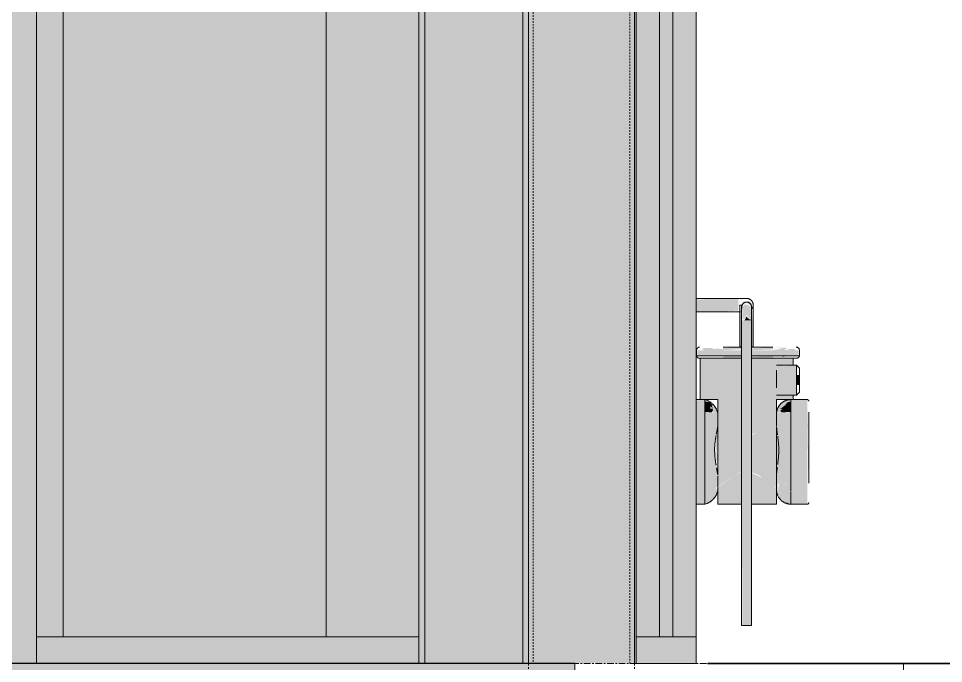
# Model space of a CAD drawing. Header units: inches. Extents: x 21380 to 98133, y -290 to 853.
# Drawn here: x 33104.4 to 33174.1, y 0 to 48.6 of the extents above; entities that cross this region are included whole.
import ezdxf

# ---------------------------------------------------------------- set-up
doc = ezdxf.new("R2010")
doc.units = ezdxf.units.IN
doc.header["$MEASUREMENT"] = 0
doc.linetypes.add('Grid Line 1_2_', pattern=[0.875, 0.5, -0.125, 0.125, -0.125])
doc.linetypes.add('Hidden 1_8_', pattern=[0.1875, 0.125, -0.0625])
for name, color, linetype, lineweight in [('A-DOOR', 31, 'Continuous', 9), ('A-FLOR', 192, 'Continuous', 9), ('A-FLOR-LEVL', 51, 'Continuous', 9), ('A-FLOR-MCUT', 51, 'Continuous', 9), ('A-FLOR-PATT', 8, 'Continuous', 25), ('A-GLAZ-CURT', 52, 'Continuous', 9), ('A-GLAZ-CWMG', 51, 'Continuous', 9), ('C-TOPO', 7, 'Continuous', 9), ('I-WALL', 2, 'Continuous', 9), ('P-SANR-FIXT', 6, 'Continuous', 9), ('S-COLS', 52, 'Continuous', 9), ('S-GRID', 1, 'Continuous', 9)]:
    doc.layers.add(name, color=color, linetype=linetype, lineweight=lineweight)

# ---------------------------------------------------------------- blocks, each defined once
blk = doc.blocks.new('Struct_Xcel_Sports Complex_rvt-3-Building Section - North_South looking East _ Fitness Center')
at = {"layer": 'A-FLOR-PATT', "lineweight": 9}
h = blk.add_hatch(dxfattribs=at)
h.set_pattern_fill('FP_33', style=0, pattern_type=2)
h.set_pattern_definition([(50, (22011.01, 102), (55.0854, -4.8198), [5.76, -63.36]), (355, (22011.01, 102), (-10.6557, 57.7685), [4.608, -50.688]), (100.451, (22015.6, 101.6), (44.4295, 52.9487), [4.895, -53.848]), (46.184, (22011.01, 117.36), (81.9644, -12.712), [8.64, -95.04]), (96.636, (22017.84, 116.3), (71.7815, 74.8124), [7.343, -80.772]), (351.184, (22011.01, 117.36), (71.782, 74.8124), [6.912, -76.032]), (21, (22018.69, 113.52), (45.842, -30.9215), [5.76, -63.36]), (326, (22018.69, 113.52), (18.687, 55.6915), [4.608, -50.688]), (71.451, (22022.51, 110.943), (64.529, 24.77), [4.895, -53.848]), (37.5, (22011.012, 102), (0.9339, 25.5668), [2.534, -47.539, 2.534, -48.922, -50.88]), (37.5, (22011.012, 102), (0.9339, 25.5668), [-101.53, 2.534, -48.346]), (7.5, (22011.012, 102), (20.204, 30.2913), [2.534, -26.803, 2.534, -46.387, -19.392]), (7.5, (22011.012, 102), (20.204, 30.2913), [-78.259, 2.534, -16.858]), (327.5, (21993.885, 102), (40.9978, -1.7324), [2.534, -16.666, 2.534, -57.37, -79.488]), (327.5, (21993.885, 102), (40.9978, -1.7324), [-79.104, 2.534, -76.954]), (317.5, (21986.205, 102), (44.7889, 7.6878), [2.534, -22.426, 2.534, -37.248, -56.448]), (317.5, (21986.205, 102), (44.7889, 7.6878), [-64.742, 2.534, -53.914])])
h.paths.add_polyline_path([(21949.473, -6), (22790.803, -6), (22790.803, 0), (21132.303, 0), (21132.303, -6), (21794.538, -6)], flags=0)
at = {"layer": 'A-FLOR', "color": 250, "lineweight": 25}
blk.add_line((22790.803, 0), (21132.303, 0), dxfattribs=at)
at = {"layer": 'A-FLOR-MCUT', "color": 7}
blk.add_line((22790.803, -6), (22790.803, 0), dxfattribs=at)
blk = doc.blocks.new('W-Wide Flange-Column - B2_E-1389165-Building Section - North_South looking East _ Fitness Center')
at = {"layer": 'S-COLS'}
for points in [[(22779.053, 0), (22779.486, 0), (22779.486, 144.97), (22779.053, 144.988), (22779.053, 17.849)], [(22779.992, 0), (22780.178, 0), (22780.178, 144.941), (22779.486, 144.97), (22779.523, 0), (22779.832, 0)], [(22786.178, 0), (22786.178, 144.691), (22782.537, 144.833), (22782.42, 144.552), (22782.495, 133.923), (22782.574, 133.731), (22782.945, 133.577), (22784.308, 133.577), (22784.308, 133.227), (22780.298, 133.227), (22780.298, 133.577), (22781.66, 133.577), (22782.062, 133.804), (22782.185, 134.102), (22782.185, 144.552), (22782.032, 144.864), (22780.178, 144.941), (22780.178, 0), (22782.248, 0)], [(22786.51, 0), (22786.869, 0), (22786.833, 144.664), (22786.178, 144.691), (22786.178, 0), (22786.315, 0)], [(22786.869, 0), (22787.303, 0), (22787.303, 144.644), (22786.869, 144.662), (22786.869, 8.081)]]:
    blk.add_hatch(color=256, dxfattribs=at).paths.add_polyline_path(points, flags=0)
for p, q in [((22779.053, 144.988), (22779.053, 0)), ((22779.486, 144.97), (22779.486, 0)), ((22786.869, 144.662), (22786.869, 0))]:
    blk.add_line(p, q, dxfattribs=at)
blk = doc.blocks.new('HSS-Hollow Structural Section-Column - HSS8X8X3_8-1159169-Building Section - North_South looking East _ Fitness Center')
at = {"layer": 'S-COLS', "linetype": 'Hidden 1_8_'}
for p, q in [((22787.652, 96.323), (22787.652, 0)), ((22794.954, 0), (22794.954, 96.32))]:
    blk.add_line(p, q, dxfattribs=at)
blk = doc.blocks.new('Door_Single_Storefront - one-1371399-Building Section - North_South looking East _ Fitness Center')
at = {"layer": 'A-DOOR'}
h = blk.add_hatch(color=256, dxfattribs=at)
h.paths.add_polyline_path([(22715.053, 0), (22750.24, 0), (22750.24, 96), (22715.053, 96), (22715.053, 2)], flags=0)
h.paths.add_polyline_path([(22745.24, 5), (22720.053, 5), (22720.053, 91), (22745.24, 91), (22745.24, 37.385)], flags=0)
blk.add_hatch(color=256, dxfattribs=at).paths.add_polyline_path([(22720.053, 5), (22745.24, 5), (22745.24, 91), (22720.053, 91), (22720.053, 30.188)], flags=0)
for p, q in [((22720.053, 5), (22720.053, 91)), ((22720.053, 91), (22745.24, 91)), ((22745.24, 91), (22745.24, 5)), ((22745.24, 5), (22720.053, 5))]:
    blk.add_line(p, q, dxfattribs=at)
blk = doc.blocks.new('Rectangular Mullion - Exterior 2_ x 4_5_-1312638-Building Section - North_South looking East _ Fitness Center')
at = {"layer": 'A-GLAZ-CWMG'}
blk.add_hatch(color=256, dxfattribs=at).paths.add_polyline_path([(22762.882, 0), (22779.053, 0), (22779.053, 2), (22750.24, 2), (22750.24, 0)], flags=0)
for p, q in [((22750.24, 0), (22750.24, 2)), ((22750.24, 2), (22779.053, 2))]:
    blk.add_line(p, q, dxfattribs=at)
blk = doc.blocks.new('Rectangular Mullion - Exterior 2_ x 4_5_-1115231-Building Section - North_South looking East _ Fitness Center')
at = {"layer": 'A-GLAZ-CWMG'}
blk.add_hatch(color=256, dxfattribs=at).paths.add_polyline_path([(22752.24, 2), (22752.24, 96), (22750.24, 96), (22750.24, 2)], flags=0)
for p, q in [((22750.24, 96), (22752.24, 96)), ((22750.24, 96), (22750.24, 2)), ((22752.24, 96), (22752.24, 2)), ((22752.24, 2), (22750.24, 2))]:
    blk.add_line(p, q, dxfattribs=at)
blk = doc.blocks.new('System Panel - INSULATED LOW-E GLAZING _SEE ELEVATIONS FOR U-FACTOR_ SHGC_ _ LT_-827433-Building Section - North_South looking East _ Fitness Center')
at = {"layer": 'A-GLAZ-CURT', "transparency": 33554649}
blk.add_hatch(color=256, dxfattribs=at).paths.add_polyline_path([(22797.178, 2), (22798.178, 2), (22798.178, 96), (22797.178, 95.993), (22797.178, 8.081)], flags=0)
at = {"layer": 'A-GLAZ-CURT'}
for p, q in [((22797.178, 96), (22797.178, 2)), ((22798.178, 96), (22797.178, 96)), ((22797.178, 96), (22797.178, 2)), ((22798.178, 96), (22797.178, 96)), ((22798.178, 2), (22798.178, 96)), ((22798.178, 2), (22798.178, 96)), ((22797.178, 2), (22798.178, 2)), ((22797.178, 2), (22798.178, 2))]:
    blk.add_line(p, q, dxfattribs=at)
blk = doc.blocks.new('Rectangular Mullion - Exterior 2_ x 4_5_-1305167-Building Section - North_South looking East _ Fitness Center')
at = {"layer": 'A-GLAZ-CWMG'}
blk.add_hatch(color=256, dxfattribs=at).paths.add_polyline_path([(22799.928, 0), (22799.928, 2), (22795.428, 2), (22795.428, 0)], flags=0)
at = {"layer": 'A-GLAZ-CWMG', "lineweight": 13}
for p, q in [((22795.428, 2), (22795.428, 0)), ((22799.928, 2), (22795.428, 2)), ((22799.928, 0), (22799.928, 2)), ((22795.428, 0), (22799.928, 0))]:
    blk.add_line(p, q, dxfattribs=at)
blk = doc.blocks.new('Rectangular Mullion - Exterior 2_ x 4_5_-827464-Building Section - North_South looking East _ Fitness Center')
at = {"layer": 'A-GLAZ-CWMG'}
h = blk.add_hatch(color=256, dxfattribs=at)
h.paths.add_polyline_path([(22797.178, 2), (22797.178, 96), (22795.428, 95.993), (22795.428, 2)], flags=0)
h.paths.add_polyline_path([(22798.178, 2), (22799.928, 2), (22799.928, 96), (22798.178, 95.993), (22798.178, 8.081)], flags=0)
blk.add_hatch(color=256, dxfattribs=at).paths.add_polyline_path([(22798.178, 2), (22798.178, 96), (22797.178, 95.993), (22797.178, 2)], flags=0)
for p, q in [((22795.428, 96), (22797.178, 96)), ((22795.428, 2), (22795.428, 96)), ((22797.178, 96), (22798.178, 96)), ((22798.178, 96), (22799.928, 96)), ((22799.928, 96), (22799.928, 2)), ((22797.178, 2), (22795.428, 2)), ((22798.178, 2), (22797.178, 2)), ((22799.928, 2), (22798.178, 2))]:
    blk.add_line(p, q, dxfattribs=at)
blk = doc.blocks.new('gas_meter-250_cfh_2214 - gas_meter-250_cfh_2214-1353211-Building Section - North_South looking East _ Fitness Center')
at = {"layer": 'P-SANR-FIXT'}
for points in [[(22801.615, 26.5), (22803.129, 26.584), (22803.129, 27.5), (22799.928, 27.433), (22799.928, 26.5)], [(22803.38, 26.649), (22803.39, 26.669), (22803.477, 26.941), (22803.393, 26.794), (22803.382, 26.669)], [(22803.24, 23.855), (22803.365, 23.855), (22803.307, 26.25), (22803.24, 26.25), (22803.24, 25.175)], [(22803.74, 2.855), (22803.74, 25.855), (22803.365, 25.855), (22803.416, 2.855), (22803.643, 2.855)], [(22803.74, 2.855), (22804.115, 2.855), (22804.065, 25.855), (22803.74, 25.855), (22803.74, 8.081)], [(22804.115, 23.855), (22804.24, 23.855), (22804.173, 26.25), (22804.081, 26.238), (22804.115, 24.502)], [(22801.97, 23.599), (22801.97, 23.659), (22801.54, 23.729), (22801.207, 23.678), (22801.173, 23.765), (22800.45, 23.763), (22800.392, 23.675), (22800.556, 23.599), (22801.615, 23.599)], [(22801.452, 23.181), (22801.97, 23.181), (22801.97, 23.599), (22800.038, 23.599), (22800.038, 23.181), (22801.207, 23.181)], [(22807.452, 23.181), (22807.652, 23.181), (22807.652, 23.599), (22805.72, 23.599), (22805.72, 23.181), (22807.134, 23.181)], [(22806.527, 23.109), (22806.72, 23.181), (22806.457, 23.126)], [(22807.49, 21.72), (22807.49, 22.47), (22806.353, 22.387), (22806.162, 22.223), (22806.002, 21.942), (22806.002, 21.72), (22806.457, 21.72)], [(22806.457, 20.97), (22807.49, 20.97), (22807.49, 21.72), (22806.002, 21.72), (22806.002, 20.97)], [(22807.72, 20.97), (22807.72, 21.72), (22807.49, 21.72), (22807.49, 20.97), (22807.615, 20.97)], [(22806.633, 20.22), (22807.49, 20.246), (22807.49, 20.97), (22806.002, 20.97), (22806.055, 20.595), (22806.322, 20.321), (22806.615, 20.22)], [(22799.928, 18.942), (22800.584, 18.942), (22800.584, 19.878), (22799.928, 19.806), (22799.928, 19.051)], [(22806.366, 18.925), (22807.078, 18.942), (22807.078, 19.755), (22806.796, 19.656), (22806.647, 19.458), (22806.229, 19.145), (22806.457, 19.181), (22806.274, 19.063)], [(22808.311, 18.942), (22808.311, 19.878), (22807.078, 19.847), (22807.078, 18.942)], [(22800.584, 13.595), (22800.584, 18.942), (22799.928, 18.942), (22799.928, 13.595)], [(22807.078, 13.595), (22808.311, 13.595), (22808.311, 18.942), (22807.078, 18.942), (22807.078, 17.849)], [(22808.424, 13.589), (22808.341, 18.942), (22808.311, 18.942), (22808.394, 13.593), (22808.413, 13.591)], [(22799.928, 12), (22800.584, 12.041), (22800.584, 13.595), (22799.928, 13.595), (22799.928, 12.023)], [(22800.584, 12.041), (22800.998, 12.253), (22801.242, 12.661), (22801.26, 12.81), (22801.409, 12.965), (22801.46, 13.292), (22801.45, 13.333), (22801.562, 13.412), (22801.46, 13.55), (22800.584, 13.595), (22800.584, 12.161)], [(22806.892, 12.107), (22807.078, 12.161), (22807.078, 13.595), (22806.193, 13.566), (22806.102, 13.059), (22806.291, 12.872), (22806.469, 12.298), (22806.698, 12.117)], [(22808.311, 12), (22808.311, 13.595), (22807.078, 13.595), (22807.078, 12)]]:
    blk.add_hatch(color=256, dxfattribs=at).paths.add_polyline_path(points, flags=0)
h = blk.add_hatch(color=256, dxfattribs=at)
h.paths.add_polyline_path([(22803.296, 26.51), (22803.214, 26.543), (22803.24, 26.513)], flags=0)
h.paths.add_polyline_path([(22803.235, 26.809), (22803.201, 27.129), (22803.129, 27)], flags=0)
h.paths.add_polyline_path([(22803.314, 26.594), (22803.264, 26.75), (22803.197, 26.75), (22803.195, 26.628), (22803.24, 26.615)], flags=0)
h.paths.add_polyline_path([(22803.38, 27.416), (22803.464, 27.496), (22803.209, 27.462)], flags=0)
h.paths.add_polyline_path([(22803.235, 27.191), (22803.273, 27.389), (22803.175, 27.284)], flags=0)
h = blk.add_hatch(color=256, dxfattribs=at)
h.paths.add_polyline_path([(22803.387, 26.25), (22803.418, 26.37), (22803.391, 26.28)], flags=0)
h.paths.add_polyline_path([(22803.24, 26.25), (22803.38, 26.607), (22803.307, 26.564), (22803.257, 26.33)], flags=0)
h.paths.add_polyline_path([(22803.615, 26.991), (22803.74, 27.129), (22803.687, 27.104), (22803.542, 26.992)], flags=0)
h.paths.add_polyline_path([(22803.456, 27.002), (22803.74, 27.218), (22803.482, 27.25), (22803.451, 27.091)], flags=0)
h = blk.add_hatch(color=256, dxfattribs=at)
h.paths.add_polyline_path([(22804.24, 26.25), (22804.1, 26.53), (22804.173, 26.348), (22804.224, 26.274)], flags=0)
h.paths.add_polyline_path([(22803.74, 27.145), (22803.74, 27.046), (22803.785, 27.111)], flags=0)
h.paths.add_polyline_path([(22804.223, 26.821), (22804.022, 27.294), (22803.74, 27.294), (22803.822, 27.104), (22804.165, 26.876)], flags=0)
h = blk.add_hatch(color=256, dxfattribs=at)
h.paths.add_polyline_path([(22803.74, 26.28), (22803.74, 27.046), (22803.473, 26.92), (22803.411, 26.543), (22803.435, 26.494), (22803.416, 25.899), (22803.643, 26.166)], flags=0)
h.paths.add_polyline_path([(22803.416, 25.855), (22803.74, 26.067), (22803.708, 26.238), (22803.475, 25.933)], flags=0)
h = blk.add_hatch(color=256, dxfattribs=at)
h.paths.add_polyline_path([(22804.065, 25.855), (22803.74, 26.238), (22803.74, 26.067), (22804.005, 25.894)], flags=0)
h.paths.add_polyline_path([(22804.103, 25.855), (22804.046, 26.892), (22803.74, 27.046), (22803.74, 26.28), (22804.065, 25.899)], flags=0)
h = blk.add_hatch(color=256, dxfattribs=at)
h.paths.add_polyline_path([(22803.874, 26.105), (22803.822, 26.184), (22803.855, 26.129)], flags=0)
h.paths.add_polyline_path([(22804.06, 26.372), (22804.045, 26.53), (22804.048, 26.454), (22804.057, 26.396)], flags=0)
h.paths.add_polyline_path([(22804.101, 26.646), (22804.046, 26.992), (22804.044, 26.897), (22804.068, 26.794), (22804.1, 26.649)], flags=0)
h = blk.add_hatch(color=256, dxfattribs=at)
h.paths.add_polyline_path([(22803.378, 25.855), (22803.481, 25.941), (22803.382, 25.86)], flags=0)
h.paths.add_polyline_path([(22803.654, 25.855), (22803.74, 25.855), (22803.74, 26.067), (22803.563, 25.855), (22803.643, 25.855)], flags=0)
h = blk.add_hatch(color=256, dxfattribs=at)
h.paths.add_polyline_path([(22804.065, 25.855), (22804.065, 25.899), (22804.01, 25.927)], flags=0)
h.paths.add_polyline_path([(22804.065, 25.855), (22803.74, 26.067), (22803.751, 25.855), (22804.012, 25.855)], flags=0)
h = blk.add_hatch(color=256, dxfattribs=at)
h.paths.add_polyline_path([(22804.115, 23.599), (22805.72, 23.659), (22805.72, 23.823), (22804.115, 23.743), (22804.115, 23.633)], flags=0)
h.paths.add_polyline_path([(22801.97, 23.599), (22803.365, 23.68), (22803.365, 23.823), (22801.97, 23.763), (22801.97, 23.659)], flags=0)
h = blk.add_hatch(color=256, dxfattribs=at)
h.paths.add_polyline_path([(22807.134, 23.599), (22807.452, 23.599), (22807.307, 23.708), (22806.928, 23.675), (22806.72, 23.599)], flags=0)
h.paths.add_polyline_path([(22806.349, 23.766), (22806.177, 23.831), (22805.975, 23.8)], flags=0)
h.paths.add_polyline_path([(22806.72, 23.599), (22806.596, 23.697), (22806.913, 23.763), (22806.457, 23.794), (22806.349, 23.766), (22806.264, 23.692), (22805.72, 23.599), (22806.457, 23.599)], flags=0)
h = blk.add_hatch(color=256, dxfattribs=at)
h.paths.add_polyline_path([(22803.365, 23.181), (22803.365, 23.599), (22801.97, 23.599), (22801.97, 23.181)], flags=0)
h.paths.add_polyline_path([(22805.72, 23.181), (22805.72, 23.599), (22804.115, 23.599), (22804.115, 23.181)], flags=0)
h = blk.add_hatch(color=256, dxfattribs=at)
h.paths.add_polyline_path([(22805.72, 23), (22805.72, 23.181), (22804.115, 23.099), (22804.115, 23)], flags=0)
h.paths.add_polyline_path([(22803.365, 23), (22803.365, 23.181), (22801.97, 23.121), (22801.97, 23)], flags=0)
h = blk.add_hatch(color=256, dxfattribs=at)
h.paths.add_polyline_path([(22802.224, 12), (22803.365, 12), (22803.365, 14.42), (22802.775, 14.15), (22801.528, 13.236), (22800.834, 12.161), (22801.242, 12.401), (22801.542, 12.929), (22801.562, 12.965), (22801.615, 12), (22801.99, 12)], flags=0)
h.paths.add_polyline_path([(22800.584, 19.878), (22801.562, 19.878), (22801.557, 18.912), (22801.213, 19.515), (22800.677, 19.847)], flags=0)
h.paths.add_polyline_path([(22801.206, 19.216), (22801.014, 19.281), (22801.014, 19.164), (22801.098, 19.187)], flags=0)
h.paths.add_polyline_path([(22803.365, 17.271), (22803.365, 23), (22800.24, 23), (22800.265, 19.878), (22800.702, 19.794), (22801.101, 19.545), (22800.981, 19.545), (22801.104, 19.428), (22801.206, 19.046), (22801.206, 18.919), (22801.562, 18.88), (22801.617, 18.325), (22802.537, 17.638), (22802.9, 17.395), (22803.336, 17.278)], flags=0)
h = blk.add_hatch(color=256, dxfattribs=at)
h.paths.add_polyline_path([(22804.115, 12), (22806.002, 12), (22806.002, 12.937), (22806.274, 12.373), (22806.548, 12.141), (22807.078, 12), (22807.076, 12.16), (22806.698, 12.117), (22806.457, 12.391), (22806.318, 12.796), (22806.197, 12.965), (22805.207, 13.851), (22804.115, 14.36), (22804.115, 12.965)], flags=0)
h.paths.add_polyline_path([(22807.078, 19.878), (22806.642, 19.785), (22806.229, 19.456), (22806.069, 19.163), (22806.002, 18.942), (22806.002, 19.878), (22806.961, 19.878)], flags=0)
h.paths.add_polyline_path([(22804.115, 17.273), (22804.599, 17.399), (22806.002, 18.459), (22806.069, 18.898), (22806.36, 18.934), (22806.274, 19.063), (22806.252, 19.149), (22806.276, 19.188), (22806.964, 19.715), (22807.078, 19.847), (22807.121, 19.878), (22807.235, 19.878), (22807.236, 20.22), (22806.429, 20.275), (22806.171, 20.44), (22806.002, 20.776), (22806.036, 22.095), (22806.488, 22.45), (22807.114, 22.47), (22807.239, 22.47), (22807.24, 23), (22804.115, 23), (22804.115, 17.32)], flags=0)
h = blk.add_hatch(color=256, dxfattribs=at)
h.paths.add_polyline_path([(22801.206, 19.216), (22800.989, 19.188), (22801.014, 19.281), (22801.014, 19.359), (22801.119, 19.281)], flags=0)
h.paths.add_polyline_path([(22801.098, 18.925), (22801.206, 19.046), (22801.174, 19.281), (22801.101, 19.434), (22801.206, 19.437), (22800.981, 19.669), (22800.584, 19.755), (22800.584, 18.942), (22800.855, 18.935)], flags=0)
h = blk.add_hatch(color=256, dxfattribs=at)
h.paths.add_polyline_path([(22801.562, 13.533), (22801.476, 14.706), (22801.464, 15), (22801.549, 17.798), (22801.562, 18.096), (22801.562, 18.88), (22800.855, 18.935), (22800.584, 18.942), (22800.584, 13.595), (22801.46, 13.55)], flags=0)
h.paths.add_polyline_path([(22801.447, 14.914), (22801.332, 16.105), (22801.395, 16.945), (22801.444, 16.9), (22801.447, 14.916)], flags=0)
h = blk.add_hatch(color=256, dxfattribs=at)
h.paths.add_polyline_path([(22806.002, 13.536), (22806.58, 13.587), (22807.078, 13.595), (22807.078, 18.942), (22806.002, 18.882), (22806.002, 14.186)], flags=0)
h.paths.add_polyline_path([(22806.082, 14.988), (22806.166, 16.352), (22806.147, 15.546), (22806.088, 15.032)], flags=0)
h = blk.add_hatch(color=256, dxfattribs=at)
h.paths.add_polyline_path([(22801.562, 15.832), (22803.365, 15.832), (22803.336, 17.278), (22802.834, 17.439), (22801.562, 18.37), (22801.562, 16.546)], flags=0)
h.paths.add_polyline_path([(22801.33, 15.832), (22801.335, 15.832), (22801.417, 17.029), (22801.331, 16.075), (22801.33, 15.835)], flags=0)
h.paths.add_polyline_path([(22806.002, 15.832), (22805.968, 18.43), (22805.144, 17.812), (22804.553, 17.387), (22804.115, 17.203), (22804.115, 15.832)], flags=0)
h.paths.add_polyline_path([(22806.162, 15.832), (22806.168, 15.836), (22806.161, 16.318)], flags=0)
h = blk.add_hatch(color=256, dxfattribs=at)
h.paths.add_polyline_path([(22801.562, 14.208), (22801.48, 17.401), (22801.465, 17.314), (22801.549, 14.286)], flags=0)
h.paths.add_polyline_path([(22801.443, 14.933), (22801.362, 16.591), (22801.335, 15.832), (22801.389, 15.272)], flags=0)
h = blk.add_hatch(color=256, dxfattribs=at)
h.paths.add_polyline_path([(22806.002, 14.286), (22806.066, 15.117), (22806.002, 15)], flags=0)
h.paths.add_polyline_path([(22806.082, 14.988), (22806.121, 15.301), (22806.117, 16.856), (22806.082, 17.131), (22806.08, 15.605)], flags=0)
h = blk.add_hatch(color=256, dxfattribs=at)
h.paths.add_polyline_path([(22806.107, 13.115), (22806.069, 13.551), (22806.002, 13.587), (22806.002, 15.832), (22804.115, 15.832), (22804.115, 14.41), (22804.646, 14.198), (22806.102, 13.119)], flags=0)
h.paths.add_polyline_path([(22801.388, 13.29), (22801.615, 13.339), (22802.484, 13.957), (22803.128, 14.345), (22803.365, 14.433), (22803.365, 15.832), (22801.562, 15.832), (22801.562, 13.533), (22801.472, 13.533), (22801.562, 13.412), (22801.395, 13.295)], flags=0)
for p, q in [((22803.129, 27.5), (22799.928, 27.5)), ((22799.928, 26.5), (22803.129, 26.5)), ((22803.467, 27), (22803.246, 27)), ((22803.24, 26.25), (22803.24, 23.855)), ((22803.365, 26.105), (22803.365, 25.855)), ((22803.365, 25.855), (22803.365, 2.855)), ((22803.74, 26.089), (22803.74, 25.855)), ((22804.115, 25.855), (22804.115, 26.105)), ((22804.115, 2.855), (22804.115, 25.855)), ((22804.24, 23.855), (22804.24, 26.25)), ((22803.378, 23.831), (22801.97, 23.831)), ((22803.387, 23.855), (22803.24, 23.855)), ((22804.24, 23.855), (22804.094, 23.855)), ((22805.72, 23.831), (22804.099, 23.831)), ((22799.97, 23.599), (22799.97, 23.181)), ((22800.038, 23.181), (22799.97, 23.181)), ((22799.97, 23.181), (22801.97, 23.181)), ((22801.97, 23.181), (22803.378, 23.181)), ((22804.098, 23.181), (22805.72, 23.181)), ((22805.72, 23.181), (22807.72, 23.181)), ((22807.72, 23.181), (22807.652, 23.181)), ((22807.72, 23.181), (22807.72, 23.599)), ((22801.97, 23), (22800.13, 23)), ((22800.13, 23), (22800.193, 23)), ((22800.24, 23), (22800.24, 19.878)), ((22800.24, 23), (22801.968, 23)), ((22803.378, 23), (22801.97, 23)), ((22805.72, 23), (22804.098, 23)), ((22807.56, 23), (22805.72, 23)), ((22805.735, 23), (22807.24, 23)), ((22807.49, 22.47), (22806.002, 22.47)), ((22807.24, 22.47), (22807.24, 23)), ((22807.313, 23), (22807.56, 23)), ((22807.49, 21.72), (22807.49, 22.47)), ((22806.002, 21.72), (22806.002, 22.095)), ((22806.002, 20.97), (22806.002, 21.72)), ((22807.49, 20.97), (22807.49, 21.72)), ((22807.72, 22.241), (22807.72, 21.72)), ((22807.72, 21.72), (22807.72, 22.241)), ((22807.72, 21.72), (22807.72, 20.97)), ((22806.002, 20.776), (22806.002, 20.97)), ((22807.49, 20.22), (22807.49, 20.97)), ((22807.72, 20.97), (22807.72, 20.45)), ((22807.72, 20.45), (22807.72, 20.97)), ((22806.002, 20.22), (22807.49, 20.22)), ((22807.24, 19.874), (22807.24, 20.22)), ((22800.584, 19.878), (22799.928, 19.878)), ((22800.584, 18.942), (22800.584, 19.878)), ((22800.584, 19.878), (22801.562, 19.878)), ((22801.562, 19.878), (22801.562, 18.901)), ((22806.002, 18.942), (22806.002, 19.878)), ((22806.002, 19.878), (22807.078, 19.878)), ((22808.311, 19.878), (22807.078, 19.878)), ((22807.078, 19.878), (22807.078, 18.942)), ((22800.584, 13.595), (22800.584, 18.942)), ((22801.562, 18.901), (22801.562, 18.898)), ((22801.562, 18.885), (22801.562, 18.88)), ((22801.562, 18.88), (22801.562, 17.849)), ((22806.002, 18.882), (22806.002, 18.942)), ((22806.002, 17.849), (22806.002, 18.882)), ((22807.078, 18.942), (22807.078, 13.595)), ((22808.428, 13.588), (22808.428, 18.934)), ((22801.562, 17.87), (22801.562, 15.832)), ((22806.002, 15.832), (22806.002, 17.798)), ((22801.562, 15.832), (22801.562, 14.208)), ((22806.002, 14.286), (22806.002, 15.832)), ((22801.562, 14.136), (22801.562, 13.533)), ((22806.002, 13.536), (22806.002, 14.286)), ((22800.584, 12), (22800.584, 13.595)), ((22801.562, 13.533), (22801.562, 12.978)), ((22806.002, 12.937), (22806.002, 13.536)), ((22807.078, 13.595), (22807.078, 12.963)), ((22801.562, 12.978), (22801.562, 12)), ((22806.002, 12), (22806.002, 12.937)), ((22807.078, 12.911), (22807.078, 12)), ((22799.928, 12), (22800.584, 12)), ((22800.766, 12.082), (22800.814, 12.082)), ((22803.391, 12), (22801.562, 12)), ((22806.002, 12), (22804.105, 12)), ((22806.668, 12.082), (22806.811, 12.082)), ((22807.078, 12), (22808.311, 12)), ((22803.74, 2.855), (22803.365, 2.855)), ((22804.115, 2.855), (22803.74, 2.855))]:
    blk.add_line(p, q, dxfattribs=at)
at = {"layer": 'P-SANR-FIXT', "flags": 128}
for points in [[(22803.129, 27.5), (22803.154, 27.5), (22803.178, 27.5), (22803.202, 27.5), (22803.227, 27.5), (22803.251, 27.5), (22803.275, 27.5), (22803.298, 27.5), (22803.322, 27.5), (22803.345, 27.5), (22803.367, 27.5), (22803.39, 27.5), (22803.411, 27.5), (22803.433, 27.5), (22803.454, 27.5), (22803.474, 27.5), (22803.494, 27.5), (22803.514, 27.5), (22803.532, 27.5), (22803.55, 27.5), (22803.568, 27.5), (22803.584, 27.5), (22803.6, 27.5), (22803.615, 27.5), (22803.63, 27.5), (22803.643, 27.5), (22803.656, 27.5), (22803.668, 27.5), (22803.679, 27.5), (22803.689, 27.5), (22803.699, 27.5), (22803.707, 27.5), (22803.715, 27.5), (22803.721, 27.5), (22803.727, 27.5), (22803.731, 27.5), (22803.735, 27.5), (22803.738, 27.5), (22803.74, 27.5), (22803.74, 27.5)], [(22803.365, 26.855), (22803.366, 26.87), (22803.367, 26.885), (22803.368, 26.9), (22803.37, 26.915), (22803.373, 26.93), (22803.376, 26.944), (22803.38, 26.959), (22803.384, 26.973), (22803.389, 26.987), (22803.395, 27.001), (22803.401, 27.015), (22803.408, 27.028), (22803.415, 27.042), (22803.423, 27.054), (22803.431, 27.067), (22803.44, 27.079), (22803.449, 27.091), (22803.458, 27.103), (22803.468, 27.114), (22803.479, 27.124), (22803.49, 27.134), (22803.501, 27.144), (22803.513, 27.154), (22803.525, 27.162), (22803.538, 27.171), (22803.55, 27.179), (22803.564, 27.186), (22803.577, 27.193), (22803.591, 27.199), (22803.604, 27.205), (22803.619, 27.21), (22803.633, 27.215), (22803.647, 27.219), (22803.662, 27.222), (22803.677, 27.225), (22803.691, 27.227), (22803.706, 27.229), (22803.721, 27.23), (22803.736, 27.23), (22803.74, 27.23)], [(22803.74, 27.5), (22803.76, 27.5), (22803.78, 27.498), (22803.8, 27.496), (22803.82, 27.494), (22803.84, 27.49), (22803.859, 27.486), (22803.878, 27.481), (22803.898, 27.475), (22803.916, 27.468), (22803.935, 27.461), (22803.953, 27.452), (22803.971, 27.443), (22803.989, 27.434), (22804.006, 27.424), (22804.023, 27.413), (22804.039, 27.401), (22804.055, 27.389), (22804.07, 27.376), (22804.085, 27.362), (22804.099, 27.348), (22804.113, 27.334), (22804.126, 27.319), (22804.138, 27.303), (22804.15, 27.287), (22804.161, 27.27), (22804.172, 27.253), (22804.181, 27.236), (22804.19, 27.218), (22804.199, 27.2), (22804.206, 27.181), (22804.213, 27.162), (22804.219, 27.143), (22804.225, 27.124), (22804.229, 27.105), (22804.233, 27.085), (22804.236, 27.065), (22804.238, 27.045), (22804.24, 27.025), (22804.24, 27.005), (22804.24, 26.985), (22804.239, 26.965), (22804.237, 26.946), (22804.235, 26.926), (22804.231, 26.906), (22804.227, 26.886), (22804.222, 26.867)], [(22803.74, 27.23), (22803.755, 27.23), (22803.77, 27.229), (22803.785, 27.228), (22803.8, 27.225), (22803.815, 27.223), (22803.829, 27.22), (22803.844, 27.216), (22803.858, 27.211), (22803.872, 27.206), (22803.886, 27.201), (22803.9, 27.195), (22803.913, 27.188), (22803.927, 27.181), (22803.94, 27.173), (22803.952, 27.165), (22803.964, 27.156), (22803.976, 27.147), (22803.988, 27.137), (22803.999, 27.127), (22804.009, 27.117), (22804.02, 27.106), (22804.029, 27.094), (22804.039, 27.082), (22804.048, 27.07), (22804.056, 27.058), (22804.064, 27.045), (22804.071, 27.032), (22804.078, 27.019), (22804.084, 27.005), (22804.09, 26.991), (22804.095, 26.977), (22804.1, 26.963), (22804.104, 26.948), (22804.107, 26.934), (22804.11, 26.919), (22804.112, 26.904), (22804.114, 26.889), (22804.115, 26.874), (22804.115, 26.859), (22804.115, 26.855)], [(22803.281, 26.5), (22803.257, 26.5), (22803.233, 26.5), (22803.209, 26.5), (22803.185, 26.5), (22803.16, 26.5), (22803.136, 26.5), (22803.129, 26.5)], [(22803.24, 27), (22803.24, 26.999), (22803.24, 26.998), (22803.24, 26.995), (22803.24, 26.99), (22803.24, 26.985), (22803.24, 26.979), (22803.24, 26.971), (22803.24, 26.962), (22803.24, 26.952), (22803.24, 26.941), (22803.24, 26.929), (22803.24, 26.915), (22803.24, 26.901), (22803.24, 26.885), (22803.24, 26.869), (22803.24, 26.852), (22803.24, 26.833), (22803.24, 26.814), (22803.24, 26.794), (22803.24, 26.773), (22803.24, 26.751), (22803.24, 26.728), (22803.24, 26.704), (22803.24, 26.68), (22803.24, 26.655), (22803.24, 26.63), (22803.24, 26.603), (22803.24, 26.577), (22803.24, 26.55), (22803.24, 26.522), (22803.24, 26.494), (22803.24, 26.465), (22803.24, 26.436), (22803.24, 26.407), (22803.24, 26.377), (22803.24, 26.348), (22803.24, 26.318), (22803.24, 26.288), (22803.24, 26.258), (22803.24, 26.25)], [(22803.365, 26.105), (22803.365, 26.135), (22803.365, 26.165), (22803.365, 26.195), (22803.365, 26.225), (22803.365, 26.254), (22803.365, 26.284), (22803.365, 26.313), (22803.365, 26.341), (22803.365, 26.369), (22803.365, 26.397), (22803.365, 26.425), (22803.365, 26.452), (22803.365, 26.478), (22803.365, 26.504), (22803.365, 26.529), (22803.365, 26.553), (22803.365, 26.577), (22803.365, 26.6), (22803.365, 26.622), (22803.365, 26.643), (22803.365, 26.664), (22803.365, 26.683), (22803.365, 26.702), (22803.365, 26.72), (22803.365, 26.736), (22803.365, 26.752), (22803.365, 26.767), (22803.365, 26.78), (22803.365, 26.793), (22803.365, 26.804), (22803.365, 26.815), (22803.365, 26.824), (22803.365, 26.832), (22803.365, 26.839), (22803.365, 26.844), (22803.365, 26.849), (22803.365, 26.852), (22803.365, 26.854), (22803.365, 26.855)], [(22803.365, 26.855), (22803.365, 26.854), (22803.365, 26.852), (22803.365, 26.848), (22803.365, 26.842), (22803.365, 26.835), (22803.365, 26.827), (22803.365, 26.816), (22803.365, 26.804), (22803.365, 26.791), (22803.365, 26.776), (22803.365, 26.76), (22803.365, 26.742), (22803.365, 26.723), (22803.365, 26.703), (22803.365, 26.681), (22803.365, 26.657), (22803.365, 26.633), (22803.365, 26.607), (22803.365, 26.58), (22803.365, 26.552), (22803.365, 26.523), (22803.365, 26.492), (22803.365, 26.461), (22803.365, 26.429), (22803.365, 26.396), (22803.365, 26.361), (22803.365, 26.327), (22803.365, 26.291), (22803.365, 26.255), (22803.365, 26.218), (22803.365, 26.18), (22803.365, 26.142), (22803.365, 26.103), (22803.365, 26.064), (22803.365, 26.025), (22803.365, 25.986), (22803.365, 25.946), (22803.365, 25.906), (22803.365, 25.866), (22803.365, 25.855)], [(22804.115, 26.855), (22804.115, 26.855), (22804.115, 26.853), (22804.115, 26.85), (22804.115, 26.846), (22804.115, 26.84), (22804.115, 26.834), (22804.115, 26.826), (22804.115, 26.817), (22804.115, 26.807), (22804.115, 26.796), (22804.115, 26.784), (22804.115, 26.77), (22804.115, 26.756), (22804.115, 26.741), (22804.115, 26.724), (22804.115, 26.707), (22804.115, 26.688), (22804.115, 26.669), (22804.115, 26.649), (22804.115, 26.628), (22804.115, 26.606), (22804.115, 26.583), (22804.115, 26.56), (22804.115, 26.535), (22804.115, 26.51), (22804.115, 26.485), (22804.115, 26.459), (22804.115, 26.432), (22804.115, 26.405), (22804.115, 26.377), (22804.115, 26.349), (22804.115, 26.32), (22804.115, 26.291), (22804.115, 26.262), (22804.115, 26.233), (22804.115, 26.203), (22804.115, 26.173), (22804.115, 26.143), (22804.115, 26.113), (22804.115, 26.105)], [(22804.115, 25.855), (22804.115, 25.895), (22804.115, 25.935), (22804.115, 25.975), (22804.115, 26.015), (22804.115, 26.054), (22804.115, 26.093), (22804.115, 26.132), (22804.115, 26.17), (22804.115, 26.208), (22804.115, 26.245), (22804.115, 26.281), (22804.115, 26.317), (22804.115, 26.352), (22804.115, 26.386), (22804.115, 26.42), (22804.115, 26.452), (22804.115, 26.484), (22804.115, 26.515), (22804.115, 26.544), (22804.115, 26.573), (22804.115, 26.6), (22804.115, 26.626), (22804.115, 26.651), (22804.115, 26.674), (22804.115, 26.697), (22804.115, 26.718), (22804.115, 26.737), (22804.115, 26.755), (22804.115, 26.772), (22804.115, 26.787), (22804.115, 26.801), (22804.115, 26.813), (22804.115, 26.824), (22804.115, 26.833), (22804.115, 26.841), (22804.115, 26.847), (22804.115, 26.851), (22804.115, 26.854), (22804.115, 26.855)], [(22804.203, 26.81), (22804.195, 26.792), (22804.186, 26.774), (22804.177, 26.756), (22804.167, 26.739)], [(22804.24, 26.25), (22804.24, 26.28), (22804.24, 26.31), (22804.24, 26.34), (22804.24, 26.369), (22804.24, 26.399), (22804.24, 26.428), (22804.24, 26.457), (22804.24, 26.486), (22804.24, 26.514), (22804.24, 26.542), (22804.24, 26.569), (22804.24, 26.596), (22804.24, 26.623), (22804.24, 26.648), (22804.24, 26.673), (22804.24, 26.698), (22804.24, 26.722), (22804.24, 26.745), (22804.24, 26.767), (22804.24, 26.788), (22804.24, 26.808), (22804.24, 26.828), (22804.24, 26.847), (22804.24, 26.864), (22804.24, 26.881), (22804.24, 26.897), (22804.24, 26.911), (22804.24, 26.925), (22804.24, 26.938), (22804.24, 26.949), (22804.24, 26.959), (22804.24, 26.969), (22804.24, 26.977), (22804.24, 26.983), (22804.24, 26.989), (22804.24, 26.994), (22804.24, 26.997), (22804.24, 26.999), (22804.24, 27)], [(22799.97, 23.599), (22799.97, 23.608), (22799.971, 23.617), (22799.972, 23.627), (22799.973, 23.636), (22799.974, 23.645), (22799.976, 23.654), (22799.979, 23.663), (22799.982, 23.672), (22799.985, 23.681), (22799.988, 23.689), (22799.992, 23.698), (22799.996, 23.706), (22800.001, 23.714), (22800.005, 23.722), (22800.01, 23.73), (22800.016, 23.738), (22800.022, 23.745), (22800.028, 23.752), (22800.034, 23.759), (22800.04, 23.766), (22800.047, 23.772), (22800.054, 23.778), (22800.062, 23.784), (22800.069, 23.789), (22800.077, 23.794), (22800.085, 23.799), (22800.093, 23.804), (22800.101, 23.808), (22800.11, 23.812), (22800.118, 23.816), (22800.127, 23.819), (22800.136, 23.822), (22800.145, 23.824), (22800.154, 23.826), (22800.163, 23.828), (22800.172, 23.829), (22800.181, 23.83), (22800.191, 23.831), (22800.2, 23.831), (22800.202, 23.831)], [(22807.487, 23.831), (22807.497, 23.831), (22807.506, 23.831), (22807.515, 23.83), (22807.524, 23.828), (22807.533, 23.827), (22807.543, 23.825), (22807.552, 23.822), (22807.56, 23.82), (22807.569, 23.816), (22807.578, 23.813), (22807.586, 23.809), (22807.595, 23.805), (22807.603, 23.801), (22807.611, 23.796), (22807.619, 23.791), (22807.626, 23.785), (22807.633, 23.78), (22807.641, 23.774), (22807.647, 23.767), (22807.654, 23.761), (22807.66, 23.754), (22807.667, 23.747), (22807.672, 23.74), (22807.678, 23.732), (22807.683, 23.724), (22807.688, 23.716), (22807.692, 23.708), (22807.697, 23.7), (22807.7, 23.692), (22807.704, 23.683), (22807.707, 23.674), (22807.71, 23.665), (22807.713, 23.656), (22807.715, 23.647), (22807.716, 23.638), (22807.718, 23.629), (22807.719, 23.62), (22807.72, 23.611), (22807.72, 23.601), (22807.72, 23.599)], [(22800.13, 23), (22800.121, 23.003), (22800.112, 23.007), (22800.103, 23.011), (22800.094, 23.015), (22800.086, 23.02), (22800.078, 23.025), (22800.07, 23.03), (22800.062, 23.036), (22800.054, 23.042), (22800.047, 23.048), (22800.04, 23.054), (22800.033, 23.061), (22800.026, 23.068), (22800.02, 23.076), (22800.014, 23.083), (22800.008, 23.091), (22800.003, 23.099), (22799.998, 23.107), (22799.993, 23.116), (22799.989, 23.124), (22799.985, 23.133), (22799.981, 23.142), (22799.978, 23.151), (22799.975, 23.16), (22799.972, 23.17), (22799.97, 23.179), (22799.97, 23.181)], [(22807.72, 23.181), (22807.718, 23.171), (22807.715, 23.162), (22807.712, 23.153), (22807.709, 23.144), (22807.706, 23.135), (22807.702, 23.126), (22807.697, 23.117), (22807.693, 23.109), (22807.688, 23.101), (22807.682, 23.092), (22807.677, 23.085), (22807.671, 23.077), (22807.665, 23.07), (22807.658, 23.062), (22807.651, 23.056), (22807.644, 23.049), (22807.637, 23.043), (22807.629, 23.037), (22807.622, 23.031), (22807.614, 23.026), (22807.605, 23.021), (22807.597, 23.016), (22807.588, 23.012), (22807.58, 23.008), (22807.571, 23.004), (22807.562, 23.001), (22807.56, 23)], [(22807.49, 22.47), (22807.52, 22.449), (22807.548, 22.427), (22807.576, 22.403), (22807.602, 22.378), (22807.628, 22.353), (22807.653, 22.326), (22807.676, 22.299), (22807.699, 22.27), (22807.72, 22.241)], [(22807.72, 20.45), (22807.699, 20.42), (22807.676, 20.392), (22807.653, 20.364), (22807.628, 20.337), (22807.603, 20.312), (22807.576, 20.287), (22807.548, 20.264), (22807.52, 20.241), (22807.49, 20.22)], [(22808.311, 19.878), (22808.315, 19.878), (22808.32, 19.878), (22808.325, 19.878), (22808.329, 19.877), (22808.334, 19.876), (22808.339, 19.875), (22808.343, 19.874), (22808.348, 19.872), (22808.352, 19.871), (22808.357, 19.869), (22808.361, 19.867), (22808.365, 19.865), (22808.369, 19.863), (22808.373, 19.86), (22808.377, 19.858), (22808.381, 19.855), (22808.385, 19.852), (22808.388, 19.849), (22808.392, 19.846), (22808.395, 19.843), (22808.398, 19.839), (22808.401, 19.836), (22808.404, 19.832), (22808.407, 19.828), (22808.41, 19.824), (22808.412, 19.82), (22808.414, 19.816), (22808.417, 19.812), (22808.419, 19.808), (22808.42, 19.803), (22808.422, 19.799), (22808.423, 19.795), (22808.425, 19.79), (22808.426, 19.785), (22808.427, 19.781), (22808.427, 19.776), (22808.428, 19.771), (22808.428, 19.767), (22808.428, 19.762), (22808.428, 19.761)], [(22808.428, 12.118), (22808.428, 12.113), (22808.428, 12.108), (22808.428, 12.104), (22808.427, 12.099), (22808.426, 12.094), (22808.425, 12.09), (22808.424, 12.085), (22808.422, 12.081), (22808.421, 12.076), (22808.419, 12.072), (22808.417, 12.068), (22808.415, 12.063), (22808.413, 12.059), (22808.41, 12.055), (22808.408, 12.051), (22808.405, 12.047), (22808.402, 12.044), (22808.399, 12.04), (22808.396, 12.037), (22808.393, 12.033), (22808.389, 12.03), (22808.386, 12.027), (22808.382, 12.024), (22808.378, 12.021), (22808.374, 12.019), (22808.37, 12.016), (22808.366, 12.014), (22808.362, 12.012), (22808.358, 12.01), (22808.353, 12.008), (22808.349, 12.006), (22808.344, 12.005), (22808.34, 12.004), (22808.335, 12.003), (22808.331, 12.002), (22808.326, 12.001), (22808.321, 12), (22808.317, 12), (22808.312, 12)]]:
    blk.add_lwpolyline(points, dxfattribs=at)
at = {"layer": 'P-SANR-FIXT'}
for points, knots in [([(22801.562, 18.901), (22801.544, 18.965), (22801.513, 19.056), (22801.462, 19.167), (22801.406, 19.273), (22801.34, 19.369), (22801.268, 19.456), (22801.205, 19.526), (22801.129, 19.596), (22801.057, 19.651), (22801.007, 19.686), (22800.98, 19.705), (22800.938, 19.732), (22800.875, 19.767), (22800.795, 19.805), (22800.695, 19.848), (22800.627, 19.869), (22800.584, 19.878)], [0, 0, 0, 0, 0.1, 0.15, 0.2, 0.3, 0.35, 0.4, 0.475, 0.55, 0.5875, 0.60625, 0.625, 0.7, 0.775, 0.85, 1, 1, 1, 1]), ([(22801.385, 19.301), (22801.383, 19.304), (22801.369, 19.324), (22801.349, 19.352), (22801.326, 19.384), (22801.31, 19.406), (22801.294, 19.427), (22801.272, 19.453), (22801.244, 19.483), (22801.214, 19.513), (22801.198, 19.53), (22801.191, 19.537)], [0.1823297, 0.1823297, 0.1823297, 0.1823297, 0.1875, 0.21875, 0.234375, 0.25, 0.265625, 0.28125, 0.3125, 0.34375, 0.375, 0.375, 0.375, 0.375]), ([(22801.191, 19.537), (22801.198, 19.53), (22801.214, 19.513), (22801.244, 19.483), (22801.271, 19.453), (22801.294, 19.427), (22801.304, 19.413), (22801.31, 19.406)], [0.625, 0.625, 0.625, 0.625, 0.65625, 0.6875, 0.71875, 0.734375, 0.75, 0.75, 0.75, 0.75]), ([(22807.078, 19.878), (22807.044, 19.879), (22806.986, 19.875), (22806.904, 19.864), (22806.854, 19.855), (22806.815, 19.845), (22806.774, 19.833), (22806.731, 19.82), (22806.687, 19.805), (22806.642, 19.785), (22806.596, 19.763), (22806.548, 19.739), (22806.5, 19.71), (22806.452, 19.677), (22806.403, 19.64), (22806.354, 19.599), (22806.314, 19.561), (22806.282, 19.529), (22806.252, 19.494), (22806.215, 19.448), (22806.172, 19.388), (22806.131, 19.323), (22806.096, 19.254), (22806.065, 19.182), (22806.031, 19.081), (22806.012, 18.999), (22806.002, 18.942)], [0, 0, 0, 0, 0.142857, 0.214286, 0.25, 0.285714, 0.321429, 0.357143, 0.392857, 0.428571, 0.464286, 0.5, 0.535714, 0.571429, 0.607143, 0.642857, 0.678571, 0.696429, 0.714286, 0.75, 0.785714, 0.821429, 0.857143, 0.892857, 0.928571, 1, 1, 1, 1]), ([(22806.294, 19.54), (22806.288, 19.533), (22806.274, 19.518), (22806.248, 19.49), (22806.225, 19.462), (22806.206, 19.438), (22806.193, 19.418), (22806.179, 19.397), (22806.16, 19.368), (22806.141, 19.337), (22806.127, 19.313), (22806.122, 19.305)], [0.625, 0.625, 0.625, 0.625, 0.65625, 0.6875, 0.71875, 0.734375, 0.75, 0.765625, 0.78125, 0.8125, 0.8259982, 0.8259982, 0.8259982, 0.8259982]), ([(22806.193, 19.418), (22806.197, 19.424), (22806.206, 19.437), (22806.225, 19.462), (22806.248, 19.49), (22806.274, 19.518), (22806.288, 19.533), (22806.294, 19.54)], [0.25, 0.25, 0.25, 0.25, 0.265625, 0.28125, 0.3125, 0.34375, 0.375, 0.375, 0.375, 0.375]), ([(22801.562, 18.901), (22801.545, 18.956), (22801.518, 19.034), (22801.479, 19.128), (22801.459, 19.172), (22801.448, 19.193)], [0, 0, 0, 0, 0.0625, 0.09375, 0.125, 0.125, 0.125, 0.125]), ([(22806.08, 19.218), (22806.072, 19.198), (22806.057, 19.157), (22806.03, 19.068), (22806.012, 18.994), (22806.002, 18.942)], [0.875, 0.875, 0.875, 0.875, 0.90625, 0.9375, 1, 1, 1, 1]), ([(22801.459, 17.282), (22801.466, 17.322), (22801.488, 17.443), (22801.521, 17.642), (22801.548, 17.795), (22801.562, 17.87)], [0.6893474, 0.6893474, 0.6893474, 0.6893474, 0.75, 0.875, 1, 1, 1, 1]), ([(22806.002, 17.798), (22806.01, 17.725), (22806.027, 17.575), (22806.049, 17.383), (22806.064, 17.266), (22806.069, 17.229)], [0, 0, 0, 0, 0.125, 0.25, 0.3090159, 0.3090159, 0.3090159, 0.3090159]), ([(22801.335, 15.832), (22801.328, 16.014), (22801.328, 16.285), (22801.36, 16.64), (22801.389, 16.858), (22801.414, 17.028), (22801.431, 17.123), (22801.44, 17.176), (22801.442, 17.187)], [0, 0, 0, 0, 0.25, 0.375, 0.5, 0.5625, 0.625, 0.6413922, 0.6413922, 0.6413922, 0.6413922]), ([(22806.082, 17.134), (22806.083, 17.123), (22806.091, 17.072), (22806.103, 16.98), (22806.118, 16.856), (22806.131, 16.732), (22806.147, 16.563), (22806.168, 16.266), (22806.169, 16.006), (22806.162, 15.832)], [0.3581675, 0.3581675, 0.3581675, 0.3581675, 0.375, 0.4375, 0.5, 0.5625, 0.625, 0.75, 1, 1, 1, 1]), ([(22801.442, 14.93), (22801.438, 14.953), (22801.419, 15.065), (22801.387, 15.271), (22801.357, 15.55), (22801.341, 15.738), (22801.335, 15.832)], [0.4590176, 0.4590176, 0.4590176, 0.4590176, 0.5, 0.6666667, 0.8333333, 1, 1, 1, 1]), ([(22806.162, 15.832), (22806.157, 15.743), (22806.145, 15.566), (22806.122, 15.301), (22806.098, 15.108), (22806.084, 15.004), (22806.082, 14.986)], [0, 0, 0, 0, 0.1666667, 0.3333333, 0.5, 0.5353364, 0.5353364, 0.5353364, 0.5353364]), ([(22800.584, 12), (22800.612, 12.006), (22800.672, 12.023), (22800.753, 12.055), (22800.822, 12.086), (22800.876, 12.112), (22800.931, 12.142), (22800.986, 12.177), (22801.043, 12.217), (22801.1, 12.26), (22801.148, 12.3), (22801.186, 12.335), (22801.222, 12.372), (22801.268, 12.422), (22801.34, 12.509), (22801.406, 12.605), (22801.462, 12.711), (22801.513, 12.823), (22801.544, 12.914), (22801.562, 12.978)], [0, 0, 0, 0, 0.1, 0.2, 0.25, 0.3, 0.35, 0.4, 0.45, 0.5, 0.55, 0.575, 0.6, 0.65, 0.7, 0.8, 0.85, 0.9, 1, 1, 1, 1]), ([(22801.259, 12.413), (22801.275, 12.43), (22801.306, 12.467), (22801.343, 12.516), (22801.364, 12.546), (22801.371, 12.555)], [0.8, 0.8, 0.8, 0.8, 0.825, 0.85, 0.86115606, 0.86115606, 0.86115606, 0.86115606]), ([(22801.435, 12.66), (22801.46, 12.707), (22801.504, 12.803), (22801.541, 12.91), (22801.557, 12.964)], [0.9, 0.9, 0.9, 0.9, 0.95, 0.99598298, 0.99598298, 0.99598298, 0.99598298]), ([(22806.002, 12.937), (22806.014, 12.869), (22806.038, 12.774), (22806.081, 12.658), (22806.119, 12.577), (22806.163, 12.501), (22806.214, 12.431), (22806.258, 12.378), (22806.295, 12.338), (22806.322, 12.31), (22806.349, 12.283), (22806.387, 12.25), (22806.435, 12.213), (22806.483, 12.181), (22806.52, 12.157), (22806.548, 12.14), (22806.576, 12.125), (22806.612, 12.106), (22806.657, 12.086), (22806.71, 12.066), (22806.76, 12.049), (22806.808, 12.034), (22806.854, 12.024), (22806.898, 12.016), (22806.953, 12.007), (22807.015, 12), (22807.058, 11.999), (22807.078, 12)], [0, 0, 0, 0, 0.083333, 0.125, 0.166667, 0.208333, 0.25, 0.291667, 0.3125, 0.333333, 0.354167, 0.375, 0.416667, 0.458333, 0.479167, 0.5, 0.520833, 0.541667, 0.583333, 0.625, 0.666667, 0.708333, 0.75, 0.791667, 0.833333, 0.916667, 1, 1, 1, 1]), ([(22806.16, 12.509), (22806.161, 12.508), (22806.175, 12.486), (22806.203, 12.447), (22806.23, 12.412), (22806.244, 12.395)], [0.14801628, 0.14801628, 0.14801628, 0.14801628, 0.15, 0.175, 0.2, 0.2, 0.2, 0.2])]:
    blk.add_open_spline(points, degree=3, knots=knots, dxfattribs=at)
for points in [[(22801.562, 14.208), (22801.548, 14.292), (22801.519, 14.463), (22801.491, 14.639), (22801.476, 14.728)], [(22806.056, 14.784), (22806.046, 14.699), (22806.028, 14.531), (22806.01, 14.367), (22806.002, 14.286)], [(22806.002, 12.937), (22806.013, 12.88), (22806.038, 12.773), (22806.073, 12.677), (22806.093, 12.632)]]:
    blk.add_open_spline(points, degree=3, dxfattribs=at)

msp = doc.modelspace()

# ---------------------------------------------------------------- hatches: boundary and pattern name
at = {"layer": 'C-TOPO'}
h = msp.add_hatch(dxfattribs=at)
h.set_pattern_fill('FP_24', color=256, style=0, pattern_type=2)
h.set_pattern_definition([(0, (22011.01, 102), (48, 48), [48, -48]), (0, (22011.01, 120), (48, 48), [48, -48]), (0, (22011.01, 138), (48, 48), [48, -48]), (90, (22017.01, 144), (-48, 48), [48, -48]), (90, (22035.01, 144), (-48, 48), [48, -48]), (90, (22053.01, 144), (-48, 48), [48, -48])])
h.paths.add_polyline_path([(32150.03, -79.831), (33389.51, -79.831), (33389.51, 0), (33156.295, 0), (33156.295, -36), (33159.295, -36), (33159.295, -48), (33141.295, -48), (33141.295, -36), (33146.295, -36), (33146.295, -6), (31487.795, -6), (31487.795, -36), (31492.795, -36), (31492.795, -48), (31474.795, -48), (31474.795, -36), (31477.795, -36), (31477.795, 0), (30910.55, 0), (30910.55, -79.831), (31995.095, -79.831)], flags=0)
at = {"layer": 'I-WALL', "lineweight": 5}
h = msp.add_hatch(color=256, dxfattribs=at)
h.paths.add_polyline_path([(33040.795, 0), (33043.17, 0), (33043.17, 98), (33134.545, 98), (33134.545, 144.988), (33134.037, 145.009), (33133.421, 130.209), (33090.514, 131.997), (33090.514, 115.82), (33050.514, 115.82), (33050.514, 133.664), (33040.795, 134.069), (33040.795, 76.457)], flags=0)
h.paths.add_polyline_path([(33150.92, 0), (33150.92, 146.495), (33150.795, 146.42), (33150.795, 0)], flags=0)
h.paths.add_polyline_path([(33143.493, 144), (33150.685, 144), (33150.685, 144.315), (33142.904, 144.639), (33142.904, 144), (33143.343, 144)], flags=0)
h.paths.add_polyline_path([(33150.92, 154.001), (33150.879, 155.504), (33150.795, 155.508), (33150.867, 154.003)], flags=0)
h.paths.add_polyline_path([(33150.92, 157.504), (33150.92, 161), (33150.795, 161), (33150.795, 157.51), (33150.894, 157.505)], flags=0)
h = msp.add_hatch(color=256, dxfattribs=at)
h.paths.add_polyline_path([(33107.732, 2), (33127.545, 2), (33127.545, 96), (33107.732, 96), (33107.732, 5)], flags=0)
h.paths.add_polyline_path([(33068.545, 2), (33068.545, 96), (33045.17, 96), (33045.17, 2), (33047.65, 2)], flags=0)
msp.add_hatch(color=256, dxfattribs=at).paths.add_polyline_path([(33134.545, 2), (33134.545, 96), (33127.545, 95.993), (33127.545, 2)], flags=0)
at = {"layer": 'S-COLS', "lineweight": 5}
for points in [[(33143.493, 0), (33143.493, 96.32), (33142.982, 96.32), (33143.058, 96.43), (33143.493, 96.43), (33143.493, 142.438), (33142.982, 142.438), (33143.017, 142.547), (33143.493, 142.547), (33143.493, 144), (33142.904, 144), (33142.842, 142.623), (33142.795, 142.621), (33142.856, 99.872), (33143.389, 100.282), (33143.389, 100.176), (33142.904, 99.769), (33142.839, 96.506), (33142.795, 96.504), (33142.835, 0), (33143.318, 0)], [(33150.097, 0), (33150.795, 0), (33150.717, 96.506), (33150.685, 96.505), (33150.607, 99.835), (33150.15, 100.219), (33150.264, 100.266), (33150.795, 99.82), (33150.755, 142.624), (33150.685, 142.622), (33150.607, 144), (33150.097, 144), (33150.098, 142.547), (33150.607, 142.547), (33150.574, 142.438), (33150.097, 142.438), (33150.15, 96.43), (33150.607, 96.43), (33150.574, 96.32), (33150.097, 96.32), (33150.097, 8.081)]]:
    msp.add_hatch(color=256, dxfattribs=at).paths.add_polyline_path(points, flags=0)
h = msp.add_hatch(color=256, dxfattribs=at)
h.paths.add_polyline_path([(33146.295, 0), (33150.097, 0), (33150.097, 96.32), (33143.493, 96.32), (33143.493, 0)], flags=0)
h.paths.add_polyline_path([(33150.097, 96.43), (33150.097, 142.438), (33143.493, 142.438), (33143.493, 96.43), (33147.424, 96.43)], flags=0)
h.paths.add_polyline_path([(33143.493, 142.547), (33150.097, 142.547), (33150.097, 144), (33143.493, 144)], flags=0)

# ---------------------------------------------------------------- linework, layer by layer
at = {"layer": 'A-FLOR-LEVL', "linetype": 'Grid Line 1_2_'}
msp.add_line((30717.093, 0), (34081.647, 0), dxfattribs=at)
at = {"layer": 'C-TOPO', "lineweight": 35}
msp.add_line((33389.51, 0), (33156.295, 0), dxfattribs=at)
at = {"layer": 'C-TOPO'}
msp.add_line((33389.51, 0), (33156.295, 0), dxfattribs=at)
at = {"layer": 'I-WALL'}
msp.add_line((33127.545, 2), (33127.545, 95.993), dxfattribs=at)
at = {"layer": 'S-COLS'}
for p, q in [((33142.795, 96.508), (33142.795, 0)), ((33150.795, 0), (33150.795, 96.508))]:
    msp.add_line(p, q, dxfattribs=at)
at = {"layer": 'S-GRID', "linetype": 'Grid Line 1_2_'}
for p, q in [((33142.795, -273.161), (33142.795, 738.657)), ((33142.795, -273.161), (33142.795, 738.657)), ((33150.795, -273.161), (33150.795, 738.657)), ((33150.795, -273.161), (33150.795, 738.657))]:
    msp.add_line(p, q, dxfattribs=at)

# ---------------------------------------------------------------- block references
at = {"color": 90, "lineweight": 5}
msp.add_blockref('Struct_Xcel_Sports Complex_rvt-3-Building Section - North_South looking East _ Fitness Center', (10355.492, 0), dxfattribs=at)
at = {"layer": 'A-DOOR'}
msp.add_blockref('Door_Single_Storefront - one-1371399-Building Section - North_South looking East _ Fitness Center', (10355.492, 0), dxfattribs=at)
at = {"layer": 'A-GLAZ-CURT'}
msp.add_blockref('System Panel - INSULATED LOW-E GLAZING _SEE ELEVATIONS FOR U-FACTOR_ SHGC_ _ LT_-827433-Building Section - North_South looking East _ Fitness Center', (10355.492, 0), dxfattribs=at)
at = {"layer": 'A-GLAZ-CWMG'}
for name in ['Rectangular Mullion - Exterior 2_ x 4_5_-1115231-Building Section - North_South looking East _ Fitness Center', 'Rectangular Mullion - Exterior 2_ x 4_5_-827464-Building Section - North_South looking East _ Fitness Center', 'Rectangular Mullion - Exterior 2_ x 4_5_-1312638-Building Section - North_South looking East _ Fitness Center', 'Rectangular Mullion - Exterior 2_ x 4_5_-1305167-Building Section - North_South looking East _ Fitness Center']:
    msp.add_blockref(name, (10355.492, 0), dxfattribs=at)
at = {"layer": 'P-SANR-FIXT'}
msp.add_blockref('gas_meter-250_cfh_2214 - gas_meter-250_cfh_2214-1353211-Building Section - North_South looking East _ Fitness Center', (10355.492, 0), dxfattribs=at)
at = {"layer": 'S-COLS'}
msp.add_blockref('W-Wide Flange-Column - B2_E-1389165-Building Section - North_South looking East _ Fitness Center', (10355.492, 0), dxfattribs=at)
at = {"layer": 'S-COLS', "linetype": 'Hidden 1_8_'}
msp.add_blockref('HSS-Hollow Structural Section-Column - HSS8X8X3_8-1159169-Building Section - North_South looking East _ Fitness Center', (10355.492, 0), dxfattribs=at)

doc.saveas('drawing.dxf')
